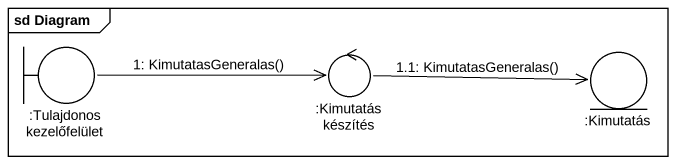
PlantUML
@startuml
mainframe sd Diagram
boundary ":Tulajdonos kezelőfelület" as Tulajdonos_kezelőfelület
control ":Kimutatás készítés" as Kimutatás_készítés
entity ":Kimutatás" as Kimutatás
Tulajdonos_kezelőfelület -right-> Kimutatás_készítés : 1: KimutatasGeneralas()
Kimutatás_készítés -right-> Kimutatás : 1.1: KimutatasGeneralas()
@enduml
